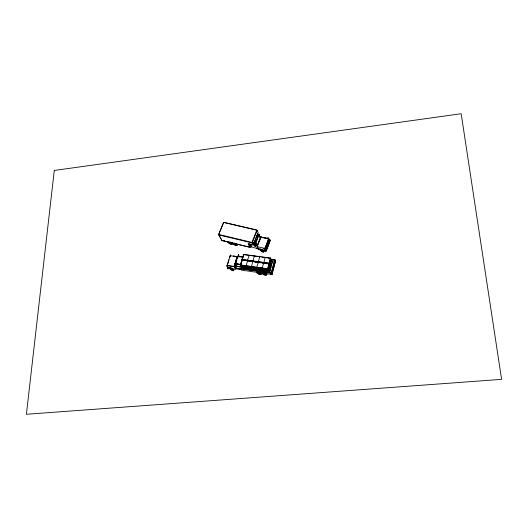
<?xml version="1.0" encoding="UTF-8"?>
<svg xmlns="http://www.w3.org/2000/svg" width="528" height="528" viewBox="0 0 528 528"><rect width="100%" height="100%" fill="white"/><g stroke="black" fill="none" stroke-linecap="round" stroke-linejoin="round"><path stroke-width="0.79" d="M228.512 268.198L228.492 268.726L229.007 268.772C229.522 266.072 233.706 269.432 235.244 269.524L235.613 268.409C232.498 267.175 236.782 259.281 237.415 256.318L242.656 257.037L240.583 264.568L241.54 267.775M238.194 255.347L238.682 256.344L238.24 255.453M238.927 255.545L238.524 254.608L238.722 256.291M240.808 264.416L242.735 257.572M227.146 266.086L228.888 259.697M227.311 265.795L227.317 266.211M265.076 248.972C266 245.368 265.604 251.044 265.109 248.549M268.33 240.544C269.148 237.065 268.897 242.708 268.363 240.128M250.84 244.273L250.8 246.002L251.513 246.946L258.35 248.879M254.595 245.566C254.595 243.038 255.875 246.2 254.965 246.134M259.387 235.059C259.288 237.098 258.047 234.452 259.017 234.102C259.934 236.511 258.905 232.894 258.694 234.881M259.426 235.019L259.05 235.884M234.505 266.383L226.961 265.34L227.152 266.554M265.168 248.886L265.643 247.672M268.422 240.464L268.891 239.257M255.842 242.755L255.961 243.335M227.66 266.488C227.7 264.62 227.601 266.97 227.383 266.303M227.528 266.468L227.667 265.703M261.089 237.112L268.495 238.894L268.726 238.511L269.155 239.54L265.261 249.975L264.686 249.256L264.799 248.45L268.495 238.894L261.089 237.112C260.41 239.864 255.361 247.078 258.476 248.404L258.08 249.48L259.202 249.916L259.598 248.992L262.904 249.863L264.634 251.236L265.175 250.84M271.26 272.785L274.553 260.02L275.081 261.149L271.082 260.601M241.421 266.475L240.781 268.811L241.527 270.125L272.111 274.487L271.458 273.174L274.936 259.717L270.884 259.162M272.21 272.29L272.824 269.9M271.801 273.88L275.372 261.188L274.844 260.06L270.547 259.472M272.111 274.487L275.563 261.07L274.936 259.717M243.837 266.356L241.732 266.739L268.521 270.521L269.854 265.399M271.293 259.862L269.683 264.917M269.953 265.61L268.627 270.732L241.85 266.944M270.072 265.168L271.392 260.073M264.073 271.636L268.726 270.937L269.782 265.782M242.834 268.693L269.498 272.481L270.818 267.373M272.243 261.862L270.646 266.897M237.211 256.971L236.141 260.027M268.983 263.611L270.917 267.584L269.597 272.686L267.643 268.752L268.983 263.611L242.134 259.895L240.735 264.97L242.946 268.897L247.48 269.544M270.428 258.053L272.349 262.073L271.036 267.142L269.095 263.168L270.428 258.053L243.639 254.41L242.253 259.459L244.484 260.528M263.076 269.676L267.749 268.963L269.089 263.822M266.884 263.795L269.201 263.38L270.534 258.271L265.379 257.565M234.722 265.294L235.415 262.647M244.332 269.531L244.715 269.59M241.342 268.897L242.088 266.191M242.273 268.864L242.702 267.293M252.094 268.204L249.163 267.109L247.045 267.485L240.854 265.181L242.134 259.895M244.563 260.489L242.372 259.67L243.639 254.41M235.409 263.432L237.006 257.044M241.474 266.957L234.524 265.98L237.692 256.364M235.356 265.848L235.026 265.69M235.871 262.918L236.155 262.726L235.666 262.964M236.135 261.98L236.412 261.789L235.93 262.027M236.656 260.106L236.933 259.915L236.452 260.152M237.178 258.232L237.455 258.04L236.966 258.278M238.234 255.367L238.445 254.542M238.405 255.677L238.583 256.331M235.264 266.356L235.686 267.148L235.93 266.152M228.73 268.759L229.119 267.379M229.621 257.11L229.937 256.179M229.786 257.176L229.964 256.39M227.416 268.059L228.875 268.31L227.588 268.006M235.422 263.413L235.257 263.934M230.366 255.625L230.551 255.077L230.703 255.671M230.683 255.09L230.611 255.908M230.479 255.889L230.551 255.077M263.776 248.747L264.119 248.173L264.033 248.952M263.908 248.919L264.119 248.173M235.33 263.828L240.583 264.568L235.673 263.637L234.736 265.254A70.646 21.734 -81.8 0 1 236.907 257.499M235.006 265.723L235.719 264.099L240.167 264.752M235.138 265.736L235.798 264.172M265.775 250.622L269.881 239.969M270.052 240.339L265.947 250.978L264.68 250.793M264.66 250.754L266.092 251.137L270.23 240.299M266.092 251.137L270.25 240.346M264.482 250.391L265.874 250.688L270.059 239.93L265.874 250.688L264.462 250.345M251.513 246.946L251.797 246.787M253.295 244.853L257.776 233.442M255.717 241.177L255.796 240.959M256.423 239.369L256.509 239.158M257.129 237.567L257.215 237.356M257.486 236.669L257.565 236.458M254.608 245.302L254.951 244.669M255.895 242.794L258.436 236.273L260.528 237.376L257.499 245.309L255.842 243.052M255.044 246.167L255.321 245.243M251.15 244.86L250.318 246.965L248.655 243.738L257.558 245.89L255.09 242.768M251.005 245.586L250.279 247.427L221.694 240.511M257.169 230.419L252.358 242.649L253.414 244.741L258.192 232.564L256.991 230.043M230.076 255.618L236.597 256.826M223.489 222.559L218.559 234.544L221.575 239.785M267.769 238.366L268.132 237.864L267.986 238.676M267.894 238.399L268.132 237.864M267.854 238.643L268 237.838M237.336 256.931L237.554 256.582L237.785 256.925M242.748 257.453L240.781 264.601M237.435 256.991L237.844 256.45L242.438 257.09M237.567 257.004L237.937 256.483M261.274 237.191L261.532 236.861L261.809 237.422M257.479 245.223L257.545 245.117A70.244 21.179 -75.6 0 1 260.469 237.587M227.905 267.069L227.027 266.376L227.06 265.775L230.254 255.559M259.611 272.587L259.083 272.461M236.082 267.194L235.415 266.508M231.983 268.778L231.515 268.534M260.027 236.96L258.199 235.957M237.323 257.017L237.745 256.997L237.257 257.235M268.871 258.496L270.257 258.232M246.002 260.634L247.408 260.363M250.615 261.505L253.031 261.142L255.961 262.244M256.681 262.112L258.113 261.848M256.879 262.165L258.397 261.888L260.594 262.713M262.053 262.858L263.505 262.594M241.685 266.653L243.672 266.297M243.791 266.277L245.903 265.894M262.258 262.911L263.789 262.634L266.719 263.736L268.917 263.34M243.949 266.336L246.187 265.934L249.124 267.029L251.255 266.647M246.998 267.406L249.005 267.049L246.233 266.013M242.788 268.613L247.269 267.907L250.193 268.99L252.318 268.62M252.331 268.158L254.357 267.802L251.585 266.765M254.476 267.782L256.634 267.406M254.522 267.861L252.377 268.244L249.282 267.089L251.539 266.686L257.737 268.996L259.901 268.62M254.641 267.841L256.918 267.445L259.855 268.541L262.033 268.165M248.074 269.366L250.074 269.009M268.726 270.937L241.963 267.155L248.12 269.445L250.232 269.075M257.69 268.917L259.736 268.561M253.387 270.118L255.4 269.768L252.641 268.739M257.671 269.372L255.519 269.749L252.602 268.66L250.351 269.049L253.427 270.197L255.565 269.828L258.476 270.917M258.72 270.871L263.327 270.178L269.498 272.481M256.608 245.414L255.288 243.388M231.145 242.662L231.251 242.92M243.758 254.621L248.794 255.308M250.114 255.486L260 256.832M261.617 257.057L264.046 257.387M271.22 260.251L269.887 265.34M233.891 256.093L235.963 256.377M242.253 259.459L269.095 263.168M242.372 259.67L269.201 263.38M243.296 260.251L253.163 261.617M253.968 261.73L257.195 262.178M258.007 262.291L268.805 263.782M235.924 264.092C241.025 262.746 244.266 269.379 236.135 265.96M240.735 264.97L267.643 268.752M240.854 265.181L267.749 268.963M236.135 266.026L240.874 266.693M235.686 266.792L236.174 267.208M227.185 265.742L234.59 266.792M241.441 268.554L271.55 272.824L272.092 273.926M248.233 269.65L258.106 271.055M259.631 271.267L268.831 272.573M234.848 267.98L271.458 273.174M234.861 268.099L240.92 268.957M235.409 268.792L241.567 269.663M228.644 267.92L227.212 267.716L228.664 267.841L228.875 268.31M231.013 268.831L230.901 268.587M257.836 235.772L260.924 237.263M223.931 222.334L256.205 229.858M259.486 235.145L259.71 236.036M256.872 235.534L258.317 235.871L255.479 243.111L254.034 242.761M256.555 235.541L258.113 235.897M264.079 237.461L267.373 238.313M269.082 239.699L269.115 240.662L265.366 249.81L265.023 248.549L268.877 238.735L269.26 239.712M253.645 242.847L255.229 243.269M253.651 242.92L255.004 243.243M252.826 244.504L256.826 245.474L255.176 243.309M255.354 245.652L255.77 246.114M257.558 246.701L264.799 248.45M256.153 246.563L255.677 246.094M256.252 247.863L257.737 248.226M238.669 256.225L238.986 257.057M260.878 270.508L257.954 269.412L255.684 269.808L258.76 270.956M261.037 270.567L264.119 271.715M260.918 270.587L263.835 271.676M247.315 267.986L253.15 270.158M247.691 260.403L249.15 260.951M265.261 269.3L262.324 268.204L260.02 268.6L263.116 269.755M265.426 269.366L268.521 270.521M262.363 268.283L268.237 270.481M256.964 267.524L262.832 269.716M257.994 269.491L260.753 270.527M258.443 261.967L260.515 262.746M255.842 262.264L252.919 260.931L254.397 256.073M249.117 261.004L247.573 260.192L249.064 255.347M235.475 243.606L236.042 243.844L235.528 243.547M267.815 238.57L268.184 238.887M262.363 250.866L262.027 250.787M255.644 246.173L255.321 245.81M235.501 265.518L235.237 266.449M259.083 235.778L258.694 234.967M235.521 265.419L235.864 266.152M223.931 240.372L224.525 241.408L223.634 240.299M248.12 269.445L246.068 265.723L247.573 260.845M253.539 270.402L251.427 266.475L252.912 261.584M258.872 271.161L256.806 267.234L258.284 262.33M258.938 262.937L258.291 261.67L259.756 256.799M264.224 271.92L262.211 267.993L263.67 263.076M254.932 246.233L254.608 245.388M263.828 262.713L265.129 257.532M270.402 273.669L270.89 274.652L270.079 273.623M240.207 264.766L240.9 266.62M259.651 235.937L259.888 236.762M259.618 236.016L259.855 236.841M261.202 251.163A2.594 0.647 35.6 0 1 263.281 252.311M260.093 248.906A2.607 0.66 35.7 0 1 263.564 251.387A2.607 0.66 35.7 0 1 261.809 251.374A2.607 0.66 35.7 0 1 259.538 248.899M234.67 245.111A2.561 0.878 21.8 0 1 236.999 245.672M229.805 243.923A2.554 0.878 22 0 1 232.115 244.484M264.172 237.448A2.594 0.693 35.7 0 1 265.703 237.844M236.848 244.035A2.574 0.891 21.9 0 1 235.759 245.243A2.574 0.891 21.9 0 1 232.802 243.058M235.561 243.639A1.742 0.601 21.9 0 1 236.471 244.946A1.742 0.601 21.9 0 1 233.798 244.015A1.742 0.601 21.9 0 1 234.716 243.342M231.944 242.847A2.567 0.884 22 0 1 231.95 244.187A2.567 0.884 22 0 1 228.551 243.005A2.567 0.884 22 0 1 228.532 241.659M231.389 242.873A1.736 0.601 22 0 1 230.941 243.745A1.736 0.601 22 0 1 228.624 242.418A1.736 0.601 22 0 1 230.657 242.451M233.482 255.915A2.594 0.706 30.2 0 1 234.491 256.225M261.129 272.897A2.64 0.944 14.8 0 1 259.816 274.204A2.64 0.944 14.8 0 1 256.793 272.276M265.294 273.121A2.647 0.95 14.7 0 1 266.554 274.936A2.647 0.95 14.7 0 1 262.343 273.907A2.647 0.95 14.7 0 1 263.96 272.798M265.043 273.372A1.789 0.64 14.7 0 1 266.053 274.534A1.789 0.64 14.7 0 1 263.452 274.164A1.789 0.64 14.7 0 1 263.34 273.128M231.271 269.927A2.594 0.667 30.1 0 1 233.455 270.871M258.634 274.164A2.627 0.931 14.8 0 1 261.129 274.52M263.888 274.916A2.633 0.937 14.6 0 1 266.389 275.273M268.6 240.207C268.726 241.751 269.267 238.57 268.6 240.207M54.278 170.458L26.4 414.269L501.6 379.355L461.168 113.731L54.278 170.458M255.189 241.923L255.605 242.326L255.189 241.923M256.766 230.182L251.955 242.411L218.783 234.465L223.714 222.466L256.766 230.182M230.096 242.979L230.637 243.236L230.096 242.979M234.98 244.16L234.412 243.923L234.98 244.16M259.01 273.181L259.578 273.398L259.01 273.181M264.271 273.933L263.67 273.748L264.271 273.933M264.95 273.28L265.485 273.53L264.95 273.28M231.554 269.148L232.069 269.478L231.554 269.148M261.545 250.411L261.037 250.048L261.545 250.411M262.033 250.061L262.495 250.457L262.033 250.061M258.476 272.356L258.139 272.481L258.476 272.356M260.278 273.22L260.278 273.22M229.522 242.095L229.522 242.095M231.257 243.118L231.257 243.118M258.562 272.976L258.119 272.712L258.562 272.976M260.205 272.778L260.502 273.055L260.205 272.778M230.98 268.29L230.98 268.29M232.643 269.498L232.643 269.498M229.667 242.728L229.231 242.431L229.667 242.728M265.261 274.078L264.792 274.065L265.261 274.078M234.927 243.342L234.412 243.283L234.927 243.342M235.897 244.385L235.468 244.332L235.897 244.385M232.518 269.095L232.815 269.412L232.518 269.095M251.935 242.887L218.75 234.927L221.918 240.431L249.876 247.196L248.127 243.811L252.991 244.979L251.935 242.887M230.63 242.365L230.036 242.161L230.578 242.425M261.499 249.711L261.043 249.513L261.499 249.711M260.581 250.166A1.762 0.442 35.7 0 0 263.023 251.513A1.762 0.442 35.7 0 0 261.248 249.698A1.762 0.442 35.7 0 0 260.581 250.166M230.056 268.897A2.614 0.673 30.1 0 0 233.858 270.541A2.614 0.673 30.1 0 0 231.007 268.112A2.614 0.673 30.1 0 0 230.056 268.897M230.571 268.99A1.769 0.455 30.1 0 0 233.138 270.105A1.769 0.455 30.1 0 0 231.211 268.455A1.769 0.455 30.1 0 0 230.571 268.99M257.968 273.28A1.789 0.64 14.8 0 0 260.898 273.702A1.789 0.64 14.8 0 0 258.865 272.395A1.789 0.64 14.8 0 0 257.968 273.28"/></g></svg>
